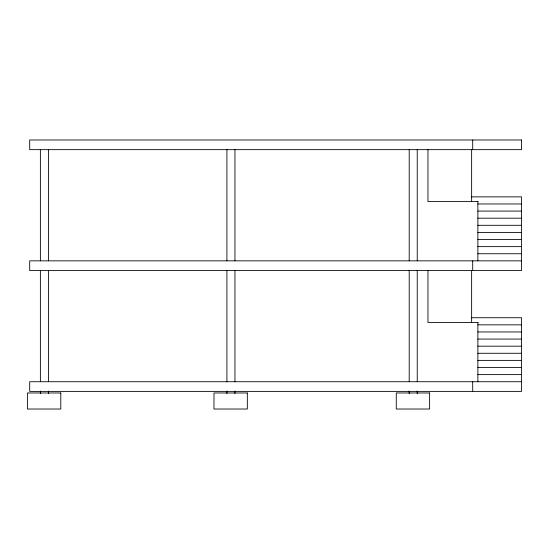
<?xml version="1.0" encoding="UTF-8"?>
<svg xmlns="http://www.w3.org/2000/svg" width="549" height="549" viewBox="0 0 549 549"><rect width="100%" height="100%" fill="white"/><g stroke="black" fill="none" stroke-linecap="round" stroke-linejoin="round"><path stroke-width="0.82" d="M471.351 196.865L521.55 196.865L521.55 270.52L29.701 270.52L29.701 260.85L521.55 260.85M478.158 201.6L427.952 201.6L427.952 149.458M477.87 203.974L521.55 203.974M477.87 211.084L521.55 211.084M477.87 218.193L521.55 218.193M477.87 225.303L521.55 225.303M477.87 232.412L521.55 232.412M477.87 239.522L521.55 239.522M477.87 246.631L521.55 246.631M477.87 253.741L521.55 253.741M471.351 317.734L521.55 317.734L521.55 391.396L29.701 391.396L29.701 381.727L521.55 381.727M478.158 322.476L427.952 322.476L427.952 270.334M477.87 324.843L521.55 324.843M477.87 331.953L521.55 331.953M477.87 339.062L521.55 339.062M477.87 346.172L521.55 346.172M477.87 353.281L521.55 353.281M477.87 360.391L521.55 360.391M477.87 367.501L521.55 367.501M477.87 374.61L521.55 374.61M477.87 201.6L477.87 260.85M477.87 322.476L477.87 381.727M472.703 139.981L472.703 149.651M472.703 260.85L472.703 270.52M472.703 381.727L472.703 391.396M471.632 149.458L471.632 201.6M471.632 270.334L471.632 322.476M417.24 149.41L417.24 260.809M417.24 270.232L417.24 381.63M417.24 391.06L417.24 393.626M409.204 149.41L409.204 260.809M409.204 270.232L409.204 381.63M409.204 391.06L409.204 393.626M234.945 149.41L234.945 260.809M234.945 270.232L234.945 381.63M234.945 391.06L234.945 393.626M226.909 149.41L226.909 260.809M226.909 270.232L226.909 381.63M226.909 391.06L226.909 393.626M48.415 149.41L48.415 260.809M48.415 270.232L48.415 381.63M48.415 391.06L48.415 393.626M40.379 149.41L40.379 260.809M40.379 270.232L40.379 381.63M40.379 391.06L40.379 393.626M521.55 139.981L29.701 139.981L29.701 149.651L521.55 149.651L521.55 139.981M60.802 392.974L27.45 392.974L27.45 409.019L60.802 409.019L60.802 392.974M247.331 392.974L213.98 392.974L213.98 409.019L247.331 409.019L247.331 392.974M429.62 392.974L396.268 392.974L396.268 409.019L429.62 409.019L429.62 392.974"/></g></svg>
